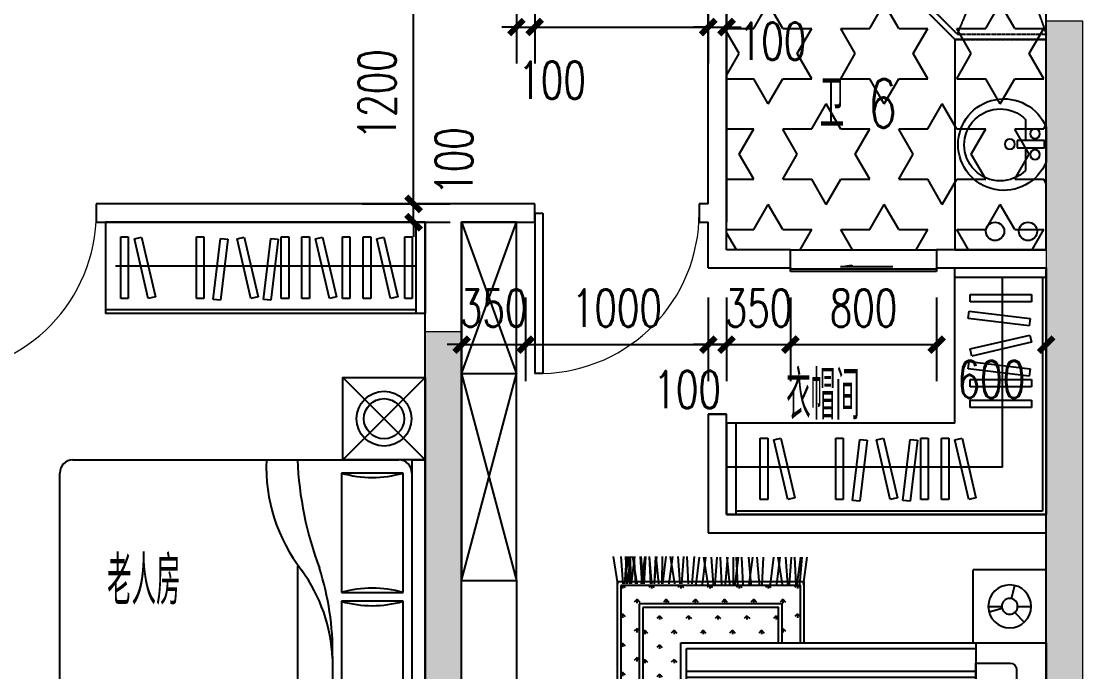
# Model space of a CAD drawing. Extents: x 184967 to 628822, y -100826 to 121332.
# Drawn here: x 325893 to 331704, y 37414 to 40974 of the extents above; entities that cross this region are included whole.
import ezdxf

# ---------------------------------------------------------------- set-up
doc = ezdxf.new("R2010")
doc.units = 0
doc.header["$MEASUREMENT"] = 0
doc.linetypes.add('__DASH', pattern=[0.35, 0.25, -0.1])
doc.linetypes.add('DASH', pattern=[0.35, 0.25, -0.1])
doc.layers.add('4#6#-col-2F~31F$0$COLU', color=7, linetype='Continuous', lineweight=0)
doc.layers.add('4#6#-col-2F~31F$0$COLU_HATCH', color=251, linetype='Continuous', lineweight=0)
for name, color, linetype in [('fur', 252, 'Continuous'), ('lvtry', 9, 'Continuous'), ('pub_dim1', 190, 'Continuous'), ('TEXT', 7, 'Continuous'), ('VPIPE-污水', 2, 'DASH'), ('VPIPE-通气', 7, 'TG_T'), ('WALL', 145, 'Continuous'), ('WINDOW', 141, 'Continuous'), ('厨洁具', 8, 'Continuous'), ('降板填充', 251, 'Continuous')]:
    doc.layers.add(name, color=color, linetype=linetype)
doc.styles.add('_TCH_DIM_T3', font='SIMPLEX', dxfattribs={"width": 0.705882, "bigfont": 'GBCBIG'})
doc.styles.get("Standard").update_dxf_attribs({"font": 'gbenor.shx', "bigfont": 'gbcbig.shx'})
doc.styles.add('TG_LINETYPE', font='GBXWXT', dxfattribs={"width": 0.7, "height": 3, "bigfont": 'GBCBIG'})
doc.styles.add('宋体', font='romans.shx', dxfattribs={"height": 2, "bigfont": 'gbcbig.shx'})
doc.linetypes.add('TG_T', pattern='A,2,-0.3,["T",TG_LINETYPE,S=0.1,R=0,X=-0.23,Y=-0.1],0', length=2.3)
doc.dimstyles.new('_TCH_ARCH&&80', dxfattribs={"dimtxt": 204, "dimasz": 80, "dimexe": 200, "dimexo": 240, "dimgap": 98, "dimtad": 1, "dimdec": 0, "dimzin": 0, "dimdsep": 46, "dimtxsty": '_TCH_DIM_T3', "dimblk": 'ARCHTICK', "dimcen": 0.09, "dimclrt": 7, "dimazin": 2, "dimtfac": 1, "dimtdec": 0, "dimtix": 1, "dimtmove": 2, "dimatfit": 3, "dimfxl": 0, "dimtolj": 1, "dimtzin": 0, "dimarcsym": 0})

# ---------------------------------------------------------------- blocks, each defined once
blk = doc.blocks.new('_C1IBA')
at = {"layer": 'fur'}
for p, q in [((450, 750), (0, 1200)), ((0, 750), (450, 1200)), ((0, -750), (450, -1200)), ((450, -750), (0, -1200))]:
    blk.add_line(p, q, dxfattribs=at)
at = {"layer": 'fur', "linetype": 'ByBlock'}
for p, q in [((0, -750), (0, 750)), ((72.3, 750), (0, 750)), ((72.3, -750), (72.3, 750)), ((144.6, 750), (1927.7, 750)), ((506.2, 325.4), (506.2, 750)), ((699, -168.7), (699, 750)), ((458, 677.7), (120.5, 677.7)), ((120.5, 677.7), (120.5, 24.1)), ((458, 24.1), (458, 677.7)), ((2000, 677.7), (2000, -677.7)), ((120.5, 24.1), (458, 24.1)), ((458, -24.1), (120.5, -24.1)), ((120.5, -24.1), (120.5, -677.7)), ((458, -677.7), (458, -24.1)), ((120.5, -677.7), (458, -677.7)), ((72.3, -750), (0, -750)), ((1927.7, -750), (144.6, -750))]:
    blk.add_line(p, q, dxfattribs=at)
at = {"layer": 'fur'}
for points in [[(0, 750), (450, 750), (450, 1200), (0, 1200)], [(0, -750), (450, -750), (450, -1200), (0, -1200)]]:
    blk.add_lwpolyline(points, close=True, dxfattribs=at)
for centre, radius in [((225, 975), 150), ((225, 975), 110), ((225, -975), 150), ((225, -975), 110)]:
    blk.add_circle(centre, radius, dxfattribs=at)
at = {"layer": 'fur', "linetype": 'ByBlock'}
for centre, radius, start, end in [((144.6, 677.7), 72.3, 90, 180), ((1927.7, 677.7), 72.3, 0, 90), ((289.3, 1256.2), 602.6, 253.7398, 286.26021), ((2018.8, 305.8), 1512.7, 179.25816, 197.80337), ((1391.5, 376.7), 886.1, 182.53978, 216.04031), ((289.3, -554.4), 602.6, 73.7398, 106.26021), ((289.3, 554.4), 602.6, 253.7398, 286.26021), ((-1236.6, -834.3), 1937.4, 2.49342, 20.4717), ((-52.2, -711.7), 922.1, 357.6218, 37.95101), ((144.6, -677.7), 72.3, 180, 270), ((289.3, -1256.2), 602.6, 73.7398, 106.26021), ((1927.7, -677.7), 72.3, 270, 0)]:
    blk.add_arc(centre, radius, start, end, dxfattribs=at)
at = {"layer": 'fur', "flags": 9}
for tag in ['XSIZE', 'YSIZE']:
    blk.add_attdef(tag, (0, 0), '', height=0.5, dxfattribs=at)
blk = doc.blocks.new('$PLAN$00002312')
at = {"layer": 'fur'}
h = blk.add_hatch(dxfattribs=at)
h.set_pattern_fill('GRASS', color=256, scale=40, angle=-180, style=0)
h.set_pattern_definition([(270, (46306.79, 12506.34), (79.82364, -79.82364), [21.16645, -138.4808]), (225, (46306.79, 12506.34), (79.8237, -79.8237), [21.16645, -91.7213]), (315, (46306.79, 12506.34), (79.8237, 79.8237), [21.16645, -91.7213])])
h.paths.add_polyline_path([(2228.6, 2414.2), (1445.6, 2414.2), (1445.6, 2200.2), (1345.6, 2200.2), (1345.6, 2514.2), (2328.6, 2514.2), (2328.6, 79.2, -0.414214), (2308.6, 59.2), (1345.6, 59.2), (1345.6, 400.2), (1445.6, 400.2), (1445.6, 159.2), (2158.6, 159.2, 0.414214), (2228.6, 229.2)])
h = blk.add_hatch(dxfattribs=at)
h.set_pattern_fill('GRASS', color=256, scale=40, angle=-180, style=0)
h.set_pattern_definition([(270, (-826049.51, 34687.465), (-79.823638, -79.823638), [21.166453, -138.480812]), (315, (-826049.51, 34687.46), (-79.823692, -79.823693), [21.166453, -91.721292]), (225, (-826049.51, 34687.46), (-79.823693, 79.823692), [21.166453, -91.721292])])
h.paths.add_polyline_path([(2000, 2200.2), (1465.6, 2200.2), (1465.6, 2394.2), (2208.6, 2394.2), (2208.6, 229.2, -0.414214), (2158.6, 179.2), (1465.6, 179.2), (1465.6, 400.2), (2000, 400.2)])
for p, q in [((1927.2, 2673.2), (1939.8, 2523.2)), ((1967, 2673.2), (1959.5, 2523.2)), ((1985.7, 2673.2), (1996.5, 2523.2)), ((2016.2, 2673.2), (2005.9, 2523.2)), ((2058.6, 2673.2), (2034.4, 2523.2)), ((2046.4, 2673.2), (2065.8, 2523.2)), ((2081.4, 2673.2), (2100.8, 2523.2)), ((2102, 2673.2), (2103.4, 2523.2)), ((2136.6, 2673.2), (2122, 2523.2)), ((2134.2, 2673.2), (2146.8, 2523.2)), ((2138.9, 2673.2), (2146.1, 2523.2)), ((2173.9, 2673.2), (2161, 2523.2)), ((2174, 2673.2), (2166.5, 2523.2)), ((2192.7, 2673.2), (2203.5, 2523.2)), ((2197, 2673.2), (2217.2, 2523.2)), ((2219.4, 2673.2), (2206.9, 2523.2)), ((2223.2, 2673.2), (2212.9, 2523.2)), ((2265.6, 2673.2), (2241.4, 2523.2)), ((2257.8, 2673.2), (2248.9, 2523.2)), ((2253.4, 2673.2), (2272.8, 2523.2)), ((2279, 2673.2), (2271.5, 2523.2)), ((2275.5, 2673.2), (2293.2, 2523.2)), ((2286.3, 2673.2), (2279.7, 2523.2)), ((2288.4, 2673.2), (2307.8, 2523.2)), ((2303, 2673.2), (2295.5, 2523.2)), ((2297.7, 2673.2), (2308.5, 2523.2)), ((2328.2, 2673.2), (2317.9, 2523.2)), ((2370.6, 2673.2), (2346.4, 2523.2)), ((1310.4, 2669.2), (1329.8, 2519.2)), ((1338.2, 2669.2), (1350.8, 2519.2)), ((1345.4, 2669.2), (1364.8, 2519.2)), ((1378, 2669.2), (1370.5, 2519.2)), ((1396.7, 2669.2), (1407.5, 2519.2)), ((1427.2, 2669.2), (1416.9, 2519.2)), ((1469.6, 2669.2), (1445.4, 2519.2)), ((1457.4, 2669.2), (1476.8, 2519.2)), ((1492.4, 2669.2), (1511.8, 2519.2)), ((1549.9, 2669.2), (1557.1, 2519.2)), ((1584.9, 2669.2), (1572, 2519.2)), ((1608, 2669.2), (1628.2, 2519.2)), ((1630.4, 2669.2), (1617.9, 2519.2)), ((1668.8, 2669.2), (1659.9, 2519.2)), ((1686.5, 2669.2), (1704.2, 2519.2)), ((1697.3, 2669.2), (1690.7, 2519.2)), ((1713, 2669.2), (1714.4, 2519.2)), ((1747.6, 2669.2), (1733, 2519.2)), ((1745.2, 2669.2), (1757.8, 2519.2)), ((1785, 2669.2), (1777.5, 2519.2)), ((1803.7, 2669.2), (1814.5, 2519.2)), ((1834.2, 2669.2), (1823.9, 2519.2)), ((1876.6, 2669.2), (1852.4, 2519.2)), ((1864.4, 2669.2), (1883.8, 2519.2)), ((1899.4, 2669.2), (1918.8, 2519.2)), ((0, 2200.2), (0, 2600.5)), ((0, 2600.5), (399.6, 2600.5)), ((399.6, 2200.2), (399.6, 2600.5)), ((190.7, 2442.8), (172.2, 2514.4)), ((2328.6, 2514.2), (2328.6, 79.2)), ((2348.6, 2534.2), (2348.6, 59.2)), ((156.4, 2400.3), (82.4, 2400.3)), ((241.6, 2388.7), (312.6, 2368.1)), ((317.1, 2400.3), (243.2, 2400.3)), ((2208.6, 2394.2), (2208.6, 229.2)), ((2228.6, 2414.2), (2228.6, 229.2)), ((171.4, 2367.5), (121.4, 2313)), ((2000, 2200.2), (0, 2200.2)), ((0, 2200.2), (0, 400.2)), ((385, 2200.2), (385, 400.2)), ((1970, 2170.2), (385, 2170.2)), ((1970, 430.2), (1970, 2170.2)), ((2000, 400.2), (2000, 2200.2)), ((162.1, 2053.8), (162.1, 1682.4)), ((385, 2089.9), (198.2, 2089.9)), ((385, 1646.3), (385, 2089.9)), ((385, 2044.5), (1970, 2044.5)), ((385, 2010.7), (1970, 2010.7)), ((385, 1976.9), (1970, 1976.9)), ((385, 1943.1), (1970, 1943.1)), ((385, 1788.1), (162.1, 1788.1)), ((385, 1781.2), (162.1, 1781.2)), ((385, 1755.1), (162.1, 1755.1)), ((198.2, 1646.3), (385, 1646.3)), ((198.2, 954.1), (385, 954.1)), ((385, 954.1), (385, 510.6)), ((162.1, 546.7), (162.1, 918)), ((385, 845.4), (162.1, 845.4)), ((385, 819.2), (162.1, 819.2)), ((385, 812.3), (162.1, 812.3)), ((385, 657.4), (1970, 657.4)), ((385, 623.6), (1970, 623.6)), ((385, 589.8), (1970, 589.8)), ((385, 556), (1970, 556)), ((385, 510.6), (198.2, 510.6)), ((385, 430.2), (1970, 430.2)), ((399.6, 400.2), (0, 400.2)), ((0, 400.2), (2000, 400.2)), ((0, 400.2), (0, 0)), ((399.6, 400.2), (399.6, 0)), ((1325.6, 39.2), (1325.6, 400.2)), ((1345.6, 59.2), (1345.6, 400.2)), ((1445.6, 159.2), (1445.6, 400.2)), ((1465.6, 179.2), (1465.6, 400.2)), ((171.4, 233), (121.4, 287.4)), ((156.4, 200.1), (82.4, 200.1)), ((241.6, 211.7), (312.6, 232.3)), ((317.1, 200.1), (243.2, 200.1)), ((2158.6, 179.2), (1465.6, 179.2)), ((190.7, 157.7), (172.2, 86.1)), ((2158.6, 159.2), (1445.6, 159.2)), ((2308.6, 59.2), (1345.6, 59.2)), ((0, 0), (399.6, 0)), ((1310.4, -110.8), (1329.8, 39.2)), ((2328.6, 39.2), (1325.6, 39.2)), ((1338.2, -110.8), (1350.8, 39.2)), ((1345.4, -110.8), (1364.8, 39.2)), ((1378, -110.8), (1370.5, 39.2)), ((1396.7, -110.8), (1407.5, 39.2)), ((1427.2, -110.8), (1416.9, 39.2)), ((1469.6, -110.8), (1445.4, 39.2)), ((1457.4, -110.8), (1476.8, 39.2)), ((1492.4, -110.8), (1511.8, 39.2)), ((1549.9, -110.8), (1557.1, 39.2)), ((1584.9, -110.8), (1572, 39.2)), ((1608, -110.8), (1628.2, 39.2)), ((1630.4, -110.8), (1617.9, 39.2)), ((1668.8, -110.8), (1659.9, 39.2)), ((1686.5, -110.8), (1704.2, 39.2)), ((1697.3, -110.8), (1690.7, 39.2)), ((1713, -110.8), (1714.4, 39.2)), ((1747.6, -110.8), (1733, 39.2)), ((1745.2, -110.8), (1757.8, 39.2)), ((1785, -110.8), (1777.5, 39.2)), ((1803.7, -110.8), (1814.5, 39.2)), ((1834.2, -110.8), (1823.9, 39.2)), ((1876.6, -110.8), (1852.4, 39.2)), ((1864.4, -110.8), (1883.8, 39.2)), ((1877.3, -110.8), (1896.7, 39.2)), ((1930.5, -110.8), (1923, 39.2)), ((1949.2, -110.8), (1960, 39.2)), ((1979.7, -110.8), (1969.5, 39.2)), ((2022.1, -110.8), (1998, 39.2)), ((2010, -110.8), (2029.4, 39.2)), ((2055.8, -110.8), (2066.6, 39.2)), ((2086.3, -110.8), (2076.1, 39.2)), ((2128.7, -110.8), (2104.6, 39.2)), ((2116.6, -110.8), (2136, 39.2)), ((2127.9, -110.8), (2119.1, 39.2)), ((2145.6, -110.8), (2163.3, 39.2)), ((2156.5, -110.8), (2149.9, 39.2)), ((2151.6, -110.8), (2171, 39.2)), ((2172.2, -110.8), (2173.5, 39.2)), ((2206.7, -110.8), (2192.1, 39.2)), ((2204.3, -110.8), (2216.9, 39.2)), ((2209, -110.8), (2216.2, 39.2)), ((2244.1, -110.8), (2231.1, 39.2)), ((2244.1, -110.8), (2236.6, 39.2)), ((2262.8, -110.8), (2273.6, 39.2)), ((2267.1, -110.8), (2287.4, 39.2)), ((2289.6, -110.8), (2277, 39.2)), ((2293.3, -110.8), (2283.1, 39.2)), ((2335.7, -110.8), (2311.6, 39.2)), ((2323.6, -110.8), (2343, 39.2)), ((2370, -110.8), (2345.8, 39.2))]:
    blk.add_line(p, q, dxfattribs=at)
for points in [[(1325.6, 2200.2), (1325.6, 2534.2), (2348.6, 2534.2)], [(1345.6, 2200.2), (1345.6, 2514.2), (2328.6, 2514.2)], [(1445.6, 2200.2), (1445.6, 2414.2), (2228.6, 2414.2)], [(1465.6, 2200.2), (1465.6, 2394.2), (2208.6, 2394.2)]]:
    blk.add_lwpolyline(points, dxfattribs=at)
for centre, radius in [((199.8, 2400.3), 117.3), ((199.8, 2400.3), 43.4), ((199.8, 200.1), 117.3), ((199.8, 200.1), 43.4)]:
    blk.add_circle(centre, radius, dxfattribs=at)
for centre, radius, start, end in [((198.2, 2053.8), 36.1, 90, 180), ((198.2, 1682.4), 36.1, 180, 270), ((198.2, 918), 36.1, 90, 180), ((198.2, 546.7), 36.1, 180, 270), ((2158.6, 229.2), 50, 270, 0), ((2158.6, 229.2), 70, 270, 0), ((2308.6, 79.2), 20, 270, 0), ((2328.6, 59.2), 20, 270, 0)]:
    blk.add_arc(centre, radius, start, end, dxfattribs=at)
blk = doc.blocks.new('QRFDSEGV')
at = {"layer": 'fur'}
for p, q in [((1348887.1, 1062998.7), (1348387.1, 1062998.7)), ((1348387.1, 1062998.7), (1348387.1, 1061648.7)), ((1348887.1, 1062148.7), (1348887.1, 1062998.7)), ((1348887.1, 1062948.7), (1348387.1, 1062948.7)), ((1348407.1, 1062948.7), (1348407.1, 1061668.7)), ((1348627.1, 1061908.7), (1348627.1, 1062948.7)), ((1348803.8, 1062853), (1348467.7, 1062853)), ((1348467.7, 1062853), (1348467.7, 1062812.7)), ((1348467.7, 1062812.7), (1348803.8, 1062812.7)), ((1348803.8, 1062812.7), (1348803.8, 1062853)), ((1348808.9, 1062762.5), (1348475.2, 1062722.5)), ((1348813.7, 1062722.4), (1348808.9, 1062762.5)), ((1348475.2, 1062722.5), (1348480, 1062682.5)), ((1348480, 1062682.5), (1348813.7, 1062722.4)), ((1348476.9, 1062631.3), (1348467.8, 1062592)), ((1348467.8, 1062592), (1348795.2, 1062516)), ((1348804.3, 1062555.3), (1348476.9, 1062631.3)), ((1348795.2, 1062516), (1348804.3, 1062555.3)), ((1348808.9, 1062486.8), (1348475.2, 1062446.8)), ((1348813.7, 1062446.7), (1348808.9, 1062486.8)), ((1348475.2, 1062446.8), (1348480, 1062406.8)), ((1348480, 1062406.8), (1348813.7, 1062446.7)), ((1348803.8, 1062389.1), (1348467.7, 1062389.1)), ((1348467.7, 1062389.1), (1348467.7, 1062348.7)), ((1348467.7, 1062348.7), (1348803.8, 1062348.7)), ((1348803.8, 1062348.7), (1348803.8, 1062389.1)), ((1348803.8, 1062275.8), (1348467.7, 1062275.8)), ((1348467.7, 1062275.8), (1348467.7, 1062235.4)), ((1348467.7, 1062235.4), (1348803.8, 1062235.4)), ((1348803.8, 1062235.4), (1348803.8, 1062275.8)), ((1348887.1, 1062148.7), (1350137.1, 1062148.7)), ((1350087.1, 1062148.7), (1350087.1, 1061648.7)), ((1350137.1, 1062148.7), (1350137.1, 1061648.7)), ((1348847.9, 1062067.9), (1348771.9, 1061740.5)), ((1348811.2, 1061731.4), (1348887.2, 1062058.8)), ((1348887.2, 1062058.8), (1348847.9, 1062067.9)), ((1348920.7, 1062068.1), (1348920.7, 1061732)), ((1348961, 1062068.1), (1348920.7, 1062068.1)), ((1348961, 1061732), (1348961, 1062068.1)), ((1349033.9, 1062068.1), (1349033.9, 1061732)), ((1349074.3, 1062068.1), (1349033.9, 1062068.1)), ((1349074.3, 1061732), (1349074.3, 1062068.1)), ((1349132.1, 1062060.6), (1349092, 1062055.8)), ((1349092, 1062055.8), (1349132, 1061722.1)), ((1349172, 1061726.9), (1349132.1, 1062060.6)), ((1349277.2, 1062067.9), (1349201.3, 1061740.5)), ((1349240.6, 1061731.4), (1349316.5, 1062058.8)), ((1349316.5, 1062058.8), (1349277.2, 1062067.9)), ((1349407.8, 1062060.6), (1349367.7, 1062055.8)), ((1349367.7, 1062055.8), (1349407.7, 1061722.1)), ((1349447.7, 1061726.9), (1349407.8, 1062060.6)), ((1349497.9, 1062068.1), (1349497.9, 1061732)), ((1349538.3, 1062068.1), (1349497.9, 1062068.1)), ((1349538.3, 1061732), (1349538.3, 1062068.1)), ((1349839, 1062067.9), (1349763, 1061740.5)), ((1349802.3, 1061731.4), (1349878.3, 1062058.8)), ((1349878.3, 1062058.8), (1349839, 1062067.9)), ((1349911.7, 1062068.1), (1349911.7, 1061732)), ((1349952.1, 1062068.1), (1349911.7, 1062068.1)), ((1349952.1, 1061732), (1349952.1, 1062068.1)), ((1348627.1, 1061908.7), (1350137.1, 1061908.7)), ((1348771.9, 1061740.5), (1348811.2, 1061731.4)), ((1348920.7, 1061732), (1348961, 1061732)), ((1349033.9, 1061732), (1349074.3, 1061732)), ((1349132, 1061722.1), (1349172, 1061726.9)), ((1349201.3, 1061740.5), (1349240.6, 1061731.4)), ((1349407.7, 1061722.1), (1349447.7, 1061726.9)), ((1349497.9, 1061732), (1349538.3, 1061732)), ((1349763, 1061740.5), (1349802.3, 1061731.4)), ((1349911.7, 1061732), (1349952.1, 1061732)), ((1348387.1, 1061648.7), (1350137.1, 1061648.7)), ((1348407.1, 1061668.7), (1350087.1, 1061668.7))]:
    blk.add_line(p, q, dxfattribs=at)
blk = doc.blocks.new('YJ-001')
at = {"layer": 'fur'}
for p, q in [((0, 150), (0, -1600)), ((0, 150), (500, 150)), ((500, 150), (500, -1600)), ((0, 100), (500, 100)), ((80.6, 78.6), (416.7, 78.6)), ((80.6, 38.3), (80.6, 78.6)), ((240, 100), (240, -1544.3)), ((416.7, 78.6), (416.7, 38.3)), ((480, 100), (480, -1600)), ((416.7, 38.3), (80.6, 38.3)), ((80.8, -75.2), (408.2, 0.7)), ((408.2, 0.7), (417.3, -38.6)), ((417.3, -38.6), (89.9, -114.5)), ((89.9, -114.5), (80.8, -75.2)), ((80.6, -148), (416.7, -148)), ((80.6, -188.3), (80.6, -148)), ((416.7, -148), (416.7, -188.3)), ((416.7, -188.3), (80.6, -188.3)), ((80.6, -261.3), (416.7, -261.3)), ((80.6, -301.6), (80.6, -261.3)), ((416.7, -261.3), (416.7, -301.6)), ((416.7, -301.6), (80.6, -301.6)), ((80.8, -410.8), (408.2, -334.9)), ((408.2, -334.9), (417.3, -374.2)), ((417.3, -374.2), (89.9, -450.1)), ((89.9, -450.1), (80.8, -410.8)), ((80.6, -483.6), (416.7, -483.6)), ((80.6, -524), (80.6, -483.6)), ((416.7, -483.6), (416.7, -524)), ((416.7, -524), (80.6, -524)), ((80.6, -596.9), (416.7, -596.9)), ((80.6, -637.2), (80.6, -596.9)), ((416.7, -637.2), (80.6, -637.2)), ((416.7, -596.9), (416.7, -637.2)), ((88.1, -695), (92.9, -655)), ((421.8, -735), (88.1, -695)), ((92.9, -655), (426.6, -694.9)), ((426.6, -694.9), (421.8, -735)), ((80.8, -840.2), (408.2, -764.2)), ((417.3, -803.5), (89.9, -879.5)), ((408.2, -764.2), (417.3, -803.5)), ((89.9, -879.5), (80.8, -840.2)), ((88.1, -970.7), (92.9, -930.7)), ((421.8, -1010.7), (88.1, -970.7)), ((92.9, -930.7), (426.6, -970.6)), ((426.6, -970.6), (421.8, -1010.7)), ((80.6, -1060.9), (416.7, -1060.9)), ((80.6, -1101.2), (80.6, -1060.9)), ((416.7, -1101.2), (80.6, -1101.2)), ((416.7, -1060.9), (416.7, -1101.2)), ((80.8, -1401.9), (408.2, -1325.9)), ((408.2, -1325.9), (417.3, -1365.3)), ((417.3, -1365.3), (89.9, -1441.2)), ((89.9, -1441.2), (80.8, -1401.9)), ((80.6, -1474.7), (416.7, -1474.7)), ((80.6, -1515), (80.6, -1474.7)), ((416.7, -1474.7), (416.7, -1515)), ((416.7, -1515), (80.6, -1515)), ((0, -1600), (500, -1600))]:
    blk.add_line(p, q, dxfattribs=at)
blk = doc.blocks.new('EDSZGFC')
at = {"linetype": '__DASH'}
for p, q in [((-204454.5, 1229631.6), (-204454.5, 1230131.6)), ((-203554.5, 1230131.6), (-204454.5, 1230131.6)), ((-204424.5, 1229644), (-204424.5, 1230131.6)), ((-203779.3, 1229890.8), (-204424.5, 1230131.6)), ((-203779.3, 1229890.8), (-203554.5, 1230131.6)), ((-203554.5, 1229331.6), (-203554.5, 1230131.6)), ((-203554.5, 1229231.6), (-203554.5, 1230131.6)), ((-203779.3, 1229890.8), (-204424.5, 1229644)), ((-203779.3, 1229890.8), (-204042.1, 1229261.6)), ((-203779.3, 1229890.8), (-203554.5, 1229261.6)), ((-204042.1, 1229261.6), (-204424.5, 1229644)), ((-204054.5, 1229231.6), (-204454.5, 1229631.6)), ((-204054.5, 1229231.6), (-203554.5, 1229231.6)), ((-204042.1, 1229261.6), (-203554.5, 1229261.6))]:
    blk.add_line(p, q, dxfattribs=at)
blk.add_circle((-203779.3, 1229890.8), 20, dxfattribs=at)
blk = doc.blocks.new('$plan$00001628')
for p, q in [((-20.3, 0), (20.3, 0)), ((20.3, 0), (20.3, -150)), ((-20.3, -150), (-20.3, 0)), ((-23.4, -103.9), (-143.6, -103.9)), ((136, -103.9), (23.5, -103.9)), ((20.3, -150), (-20.3, -150))]:
    blk.add_line(p, q)
blk.add_lwpolyline([(-96.6, 9.3, 5.110404), (92.2, 9.3)], format="xyb", close=True)
for centre, radius in [((-57.2, -52), 26.7), ((57.2, -52), 26.7), ((0, -190.1), 27.8)]:
    blk.add_circle(centre, radius)
blk.add_arc((-3.8, -242.5), 196.9, 135.25267, 44.74733)
blk = doc.blocks.new('$DorLib2D$00000001')
for p, q in [((0.45, 0.975), (0.5, 0.975)), ((0.45, 0), (0.45, 0.975)), ((0.5, 0), (0.5, 0.975)), ((0.5, 0), (0.45, 0))]:
    blk.add_line(p, q)
at = {"lineweight": 13}
blk.add_arc((0.475, 0), 0.975, 91.46928, 180, dxfattribs=at)
blk = doc.blocks.new('$DORLIB2D$00000129')
at = {"color": 0, "linetype": 'Continuous'}
for p, q in [((-0.5, 0.545), (-0.5, 0.6866)), ((-0.5, 0.6866), (0.5, 0.6866)), ((0.5, 0.6866), (0.5, 0.545)), ((0.5, 0.545), (-0.5, 0.545)), ((-0.5, 0.5), (-0.5, 0.545)), ((0.5, 0.5), (0.5, 0.545)), ((-0.2, 0.4375), (0.1584, 0.4375)), ((0.1584, 0.4375), (0.0804, 0.3408)), ((0.0804, 0.3408), (0.0804, 0.4375))]:
    blk.add_line(p, q, dxfattribs=at)
blk = doc.blocks.new('_ArchTick')
at = {"color": 0, "linetype": 'ByBlock', "const_width": 0.4}
blk.add_lwpolyline([(-0.5, -0.5), (0.5, 0.5)], dxfattribs=at)
blk = doc.blocks.new('*D576')
at = {"layer": 'Defpoints', "color": 0, "transparency": 16777216}
for p in [(7715.2, -5500), (8237, -5500), (7715.2, -5600)]:
    blk.add_point(p, dxfattribs=at)
at = {"layer": 'pub_dim1', "color": 0, "lineweight": -2, "transparency": 16777216}
for p, q in [((8237, -5500), (8237, -5420)), ((7955.2, -5500), (8437, -5500)), ((8237, -5600), (8237, -5500)), ((7955.2, -5600), (8437, -5600)), ((8237, -5600), (8237, -5680))]:
    blk.add_line(p, q, dxfattribs=at)
at = {"layer": 'pub_dim1', "color": 0, "lineweight": -2, "transparency": 16777216, "xscale": 80, "yscale": 80, "zscale": 80}
for p, rotation in [((8237, -5500), 270), ((8237, -5600), 90)]:
    blk.add_blockref('_ArchTick', p, dxfattribs=dict(at, rotation=rotation))
at = {"layer": 'pub_dim1', "color": 7, "transparency": 16777216, "insert": (8458, -5265.1), "char_height": 204, "attachment_point": 5, "rotation": 90, "style": '_TCH_DIM_T3'}
blk.add_mtext('\\A1;100', dxfattribs=at)
blk = doc.blocks.new('*D577')
at = {"layer": 'Defpoints', "color": 0, "transparency": 16777216}
for p in [(7715.2, -4300), (8237, -4300), (7715.2, -5500)]:
    blk.add_point(p, dxfattribs=at)
at = {"layer": 'pub_dim1', "color": 0, "lineweight": -2, "transparency": 16777216}
for p, q in [((7955.2, -4300), (8437, -4300)), ((8237, -5500), (8237, -4300)), ((7955.2, -5500), (8437, -5500))]:
    blk.add_line(p, q, dxfattribs=at)
at = {"layer": 'pub_dim1', "color": 0, "lineweight": -2, "transparency": 16777216, "xscale": 80, "yscale": 80, "zscale": 80}
for p, rotation in [((8237, -4300), 90), ((8237, -5500), 270)]:
    blk.add_blockref('_ArchTick', p, dxfattribs=dict(at, rotation=rotation))
at = {"layer": 'pub_dim1', "color": 7, "transparency": 16777216, "insert": (8037, -4900), "char_height": 204, "attachment_point": 5, "rotation": 90, "style": '_TCH_DIM_T3'}
blk.add_mtext('\\A1;1200', dxfattribs=at)
blk = doc.blocks.new('*D578')
at = {"layer": 'Defpoints', "color": 0, "transparency": 16777216}
for p in [(8800, -4030.4), (8900, -4030.4), (8900, -4531.9)]:
    blk.add_point(p, dxfattribs=at)
at = {"layer": 'pub_dim1', "color": 0, "lineweight": -2, "transparency": 16777216}
for p, q in [((8800, -4270.4), (8800, -4731.9)), ((8900, -4270.4), (8900, -4731.9)), ((8800, -4531.9), (8720, -4531.9)), ((8800, -4531.9), (8900, -4531.9)), ((8900, -4531.9), (8980, -4531.9))]:
    blk.add_line(p, q, dxfattribs=at)
at = {"layer": 'pub_dim1', "color": 0, "lineweight": -2, "transparency": 16777216, "xscale": 80, "yscale": 80, "zscale": 80}
blk.add_blockref('_ArchTick', (8800, -4531.9), dxfattribs=at)
at = {"layer": 'pub_dim1', "color": 0, "lineweight": -2, "transparency": 16777216, "xscale": 80, "yscale": 80, "zscale": 80, "rotation": 180}
blk.add_blockref('_ArchTick', (8900, -4531.9), dxfattribs=at)
at = {"layer": 'pub_dim1', "color": 7, "transparency": 16777216, "insert": (8995, -4822.5), "char_height": 204, "attachment_point": 5, "style": '_TCH_DIM_T3'}
blk.add_mtext('\\A1;100', dxfattribs=at)
blk = doc.blocks.new('*D579')
at = {"layer": 'Defpoints', "color": 0, "transparency": 16777216}
for p in [(8900, -4030.4), (9850, -4030.4), (9850, -4531.9)]:
    blk.add_point(p, dxfattribs=at)
at = {"layer": 'pub_dim1', "color": 0, "lineweight": -2, "transparency": 16777216}
for p, q in [((8900, -4270.4), (8900, -4731.9)), ((9850, -4270.4), (9850, -4731.9)), ((8900, -4531.9), (9850, -4531.9))]:
    blk.add_line(p, q, dxfattribs=at)
at = {"layer": 'pub_dim1', "color": 0, "lineweight": -2, "transparency": 16777216, "xscale": 80, "yscale": 80, "zscale": 80, "rotation": 180}
blk.add_blockref('_ArchTick', (8900, -4531.9), dxfattribs=at)
at = {"layer": 'pub_dim1', "color": 0, "lineweight": -2, "transparency": 16777216, "xscale": 80, "yscale": 80, "zscale": 80}
blk.add_blockref('_ArchTick', (9850, -4531.9), dxfattribs=at)
at = {"layer": 'pub_dim1', "color": 7, "transparency": 16777216, "insert": (9375, -4331.9), "char_height": 204, "attachment_point": 5, "style": '_TCH_DIM_T3'}
blk.add_mtext('\\A1;950', dxfattribs=at)
blk = doc.blocks.new('*D580')
at = {"layer": 'Defpoints', "color": 0, "transparency": 16777216}
for p in [(9850, -4030.4), (9950, -4030.4), (9950, -4531.9)]:
    blk.add_point(p, dxfattribs=at)
at = {"layer": 'pub_dim1', "color": 0, "lineweight": -2, "transparency": 16777216}
for p, q in [((9850, -4270.4), (9850, -4731.9)), ((9950, -4270.4), (9950, -4731.9)), ((9850, -4531.9), (9770, -4531.9)), ((9850, -4531.9), (9950, -4531.9)), ((9950, -4531.9), (10030, -4531.9))]:
    blk.add_line(p, q, dxfattribs=at)
at = {"layer": 'pub_dim1', "color": 0, "lineweight": -2, "transparency": 16777216, "xscale": 80, "yscale": 80, "zscale": 80}
blk.add_blockref('_ArchTick', (9850, -4531.9), dxfattribs=at)
at = {"layer": 'pub_dim1', "color": 0, "lineweight": -2, "transparency": 16777216, "xscale": 80, "yscale": 80, "zscale": 80, "rotation": 180}
blk.add_blockref('_ArchTick', (9950, -4531.9), dxfattribs=at)
at = {"layer": 'pub_dim1', "color": 7, "transparency": 16777216, "insert": (10201.4, -4609.4), "char_height": 204, "attachment_point": 5, "style": '_TCH_DIM_T3'}
blk.add_mtext('\\A1;100', dxfattribs=at)
blk = doc.blocks.new('*D581')
at = {"layer": 'Defpoints', "color": 0, "transparency": 16777216}
for p in [(8500, -5772.4), (8850, -5772.4), (8850, -6269.5)]:
    blk.add_point(p, dxfattribs=at)
at = {"layer": 'pub_dim1', "color": 0, "lineweight": -2, "transparency": 16777216}
for p, q in [((8500, -6012.4), (8500, -6469.5)), ((8850, -6012.4), (8850, -6469.5)), ((8500, -6269.5), (8420, -6269.5)), ((8500, -6269.5), (8850, -6269.5)), ((8850, -6269.5), (8930, -6269.5))]:
    blk.add_line(p, q, dxfattribs=at)
at = {"layer": 'pub_dim1', "color": 0, "lineweight": -2, "transparency": 16777216, "xscale": 80, "yscale": 80, "zscale": 80}
blk.add_blockref('_ArchTick', (8500, -6269.5), dxfattribs=at)
at = {"layer": 'pub_dim1', "color": 0, "lineweight": -2, "transparency": 16777216, "xscale": 80, "yscale": 80, "zscale": 80, "rotation": 180}
blk.add_blockref('_ArchTick', (8850, -6269.5), dxfattribs=at)
at = {"layer": 'pub_dim1', "color": 7, "transparency": 16777216, "insert": (8675, -6069.5), "char_height": 204, "attachment_point": 5, "style": '_TCH_DIM_T3'}
blk.add_mtext('\\A1;350', dxfattribs=at)
blk = doc.blocks.new('*D582')
at = {"layer": 'Defpoints', "color": 0, "transparency": 16777216}
for p in [(8850, -5772.4), (9850, -5772.4), (9850, -6269.5)]:
    blk.add_point(p, dxfattribs=at)
at = {"layer": 'pub_dim1', "color": 0, "lineweight": -2, "transparency": 16777216}
for p, q in [((8850, -6012.4), (8850, -6469.5)), ((9850, -6012.4), (9850, -6469.5)), ((8850, -6269.5), (9850, -6269.5))]:
    blk.add_line(p, q, dxfattribs=at)
at = {"layer": 'pub_dim1', "color": 0, "lineweight": -2, "transparency": 16777216, "xscale": 80, "yscale": 80, "zscale": 80, "rotation": 180}
blk.add_blockref('_ArchTick', (8850, -6269.5), dxfattribs=at)
at = {"layer": 'pub_dim1', "color": 0, "lineweight": -2, "transparency": 16777216, "xscale": 80, "yscale": 80, "zscale": 80}
blk.add_blockref('_ArchTick', (9850, -6269.5), dxfattribs=at)
at = {"layer": 'pub_dim1', "color": 7, "transparency": 16777216, "insert": (9350, -6069.5), "char_height": 204, "attachment_point": 5, "style": '_TCH_DIM_T3'}
blk.add_mtext('\\A1;1000', dxfattribs=at)
blk = doc.blocks.new('*D583')
at = {"layer": 'Defpoints', "color": 0, "transparency": 16777216}
for p in [(9850, -5772.4), (9950, -5772.4), (9950, -6269.5)]:
    blk.add_point(p, dxfattribs=at)
at = {"layer": 'pub_dim1', "color": 0, "lineweight": -2, "transparency": 16777216}
for p, q in [((9850, -6012.4), (9850, -6469.5)), ((9950, -6012.4), (9950, -6469.5)), ((9850, -6269.5), (9770, -6269.5)), ((9850, -6269.5), (9950, -6269.5)), ((9950, -6269.5), (10030, -6269.5))]:
    blk.add_line(p, q, dxfattribs=at)
at = {"layer": 'pub_dim1', "color": 0, "lineweight": -2, "transparency": 16777216, "xscale": 80, "yscale": 80, "zscale": 80}
blk.add_blockref('_ArchTick', (9850, -6269.5), dxfattribs=at)
at = {"layer": 'pub_dim1', "color": 0, "lineweight": -2, "transparency": 16777216, "xscale": 80, "yscale": 80, "zscale": 80, "rotation": 180}
blk.add_blockref('_ArchTick', (9950, -6269.5), dxfattribs=at)
at = {"layer": 'pub_dim1', "color": 7, "transparency": 16777216, "insert": (9734.5, -6515.3), "char_height": 204, "attachment_point": 5, "style": '_TCH_DIM_T3'}
blk.add_mtext('\\A1;100', dxfattribs=at)
blk = doc.blocks.new('*D584')
at = {"layer": 'Defpoints', "color": 0, "transparency": 16777216}
for p in [(9950, -5772.4), (10300, -5772.4), (10300, -6269.5)]:
    blk.add_point(p, dxfattribs=at)
at = {"layer": 'pub_dim1', "color": 0, "lineweight": -2, "transparency": 16777216}
for p, q in [((9950, -6012.4), (9950, -6469.5)), ((10300, -6012.4), (10300, -6469.5)), ((9950, -6269.5), (9870, -6269.5)), ((9950, -6269.5), (10300, -6269.5)), ((10300, -6269.5), (10380, -6269.5))]:
    blk.add_line(p, q, dxfattribs=at)
at = {"layer": 'pub_dim1', "color": 0, "lineweight": -2, "transparency": 16777216, "xscale": 80, "yscale": 80, "zscale": 80}
blk.add_blockref('_ArchTick', (9950, -6269.5), dxfattribs=at)
at = {"layer": 'pub_dim1', "color": 0, "lineweight": -2, "transparency": 16777216, "xscale": 80, "yscale": 80, "zscale": 80, "rotation": 180}
blk.add_blockref('_ArchTick', (10300, -6269.5), dxfattribs=at)
at = {"layer": 'pub_dim1', "color": 7, "transparency": 16777216, "insert": (10125, -6069.5), "char_height": 204, "attachment_point": 5, "style": '_TCH_DIM_T3'}
blk.add_mtext('\\A1;350', dxfattribs=at)
blk = doc.blocks.new('*D585')
at = {"layer": 'Defpoints', "color": 0, "transparency": 16777216}
for p in [(10300, -5772.4), (11100, -5772.4), (11100, -6269.5)]:
    blk.add_point(p, dxfattribs=at)
at = {"layer": 'pub_dim1', "color": 0, "lineweight": -2, "transparency": 16777216}
for p, q in [((10300, -6012.4), (10300, -6469.5)), ((11100, -6012.4), (11100, -6469.5)), ((10300, -6269.5), (11100, -6269.5))]:
    blk.add_line(p, q, dxfattribs=at)
at = {"layer": 'pub_dim1', "color": 0, "lineweight": -2, "transparency": 16777216, "xscale": 80, "yscale": 80, "zscale": 80, "rotation": 180}
blk.add_blockref('_ArchTick', (10300, -6269.5), dxfattribs=at)
at = {"layer": 'pub_dim1', "color": 0, "lineweight": -2, "transparency": 16777216, "xscale": 80, "yscale": 80, "zscale": 80}
blk.add_blockref('_ArchTick', (11100, -6269.5), dxfattribs=at)
at = {"layer": 'pub_dim1', "color": 7, "transparency": 16777216, "insert": (10700, -6069.5), "char_height": 204, "attachment_point": 5, "style": '_TCH_DIM_T3'}
blk.add_mtext('\\A1;800', dxfattribs=at)
blk = doc.blocks.new('*D586')
at = {"layer": 'Defpoints', "color": 0, "transparency": 16777216}
for p in [(11100, -5772.4), (11700, -5772.4), (11700, -6269.5)]:
    blk.add_point(p, dxfattribs=at)
at = {"layer": 'pub_dim1', "color": 0, "lineweight": -2, "transparency": 16777216}
for p, q in [((11100, -6012.4), (11100, -6469.5)), ((11700, -6012.4), (11700, -6469.5)), ((11100, -6269.5), (11116.9, -6269.5)), ((11700, -6269.5), (11683.1, -6269.5))]:
    blk.add_line(p, q, dxfattribs=at)
at = {"layer": 'pub_dim1', "color": 0, "lineweight": -2, "transparency": 16777216, "xscale": 80, "yscale": 80, "zscale": 80, "rotation": 180}
blk.add_blockref('_ArchTick', (11100, -6269.5), dxfattribs=at)
at = {"layer": 'pub_dim1', "color": 0, "lineweight": -2, "transparency": 16777216, "xscale": 80, "yscale": 80, "zscale": 80}
blk.add_blockref('_ArchTick', (11700, -6269.5), dxfattribs=at)
at = {"layer": 'pub_dim1', "color": 7, "transparency": 16777216, "insert": (11400, -6459.7), "char_height": 204, "attachment_point": 5, "style": '_TCH_DIM_T3'}
blk.add_mtext('\\A1;600', dxfattribs=at)
blk = doc.blocks.new('C')
at = {"layer": '降板填充', "linetype": 'DASH'}
h = blk.add_hatch(dxfattribs=at)
h.set_pattern_fill('STARS', color=256, scale=200, style=0)
h.set_pattern_definition([(7e-15, (-600848.83, 48907.75), (0, 274.963), [158.75, -158.75]), (60, (-600848.83, 48907.75), (-238.12494, 137.4815), [158.75, -158.75]), (120, (-600769.46, 49045.23), (-238.12494, -137.4815), [158.75, -158.75])])
h.paths.add_polyline_path([(9950, -3700), (11700, -3700), (11700, -5750), (9950, -5750)])
at = {"layer": 'fur'}
for p, q in [((9850, -6650), (9950, -6650)), ((9950, -6650), (9850, -6650)), ((9850, -6650), (9850, -7300)), ((9950, -7200), (9950, -6650)), ((9950, -7200), (11700, -7200)), ((9850, -7300), (11700, -7300))]:
    blk.add_line(p, q, dxfattribs=at)
for points in [[(8800, -7560.2), (8800, -5600), (8500, -5600), (8500, -7560.2)], [(8500, -7560.2), (8800, -7560.2), (8800, -10110.6), (8500, -10110.6)]]:
    blk.add_lwpolyline(points, close=True, dxfattribs=at)
for points in [[(8500, -5600), (8800, -6430.1), (8500, -6430.1), (8800, -5600)], [(8800, -6430.1), (8500, -6430.1)], [(8500, -7560.2), (8800, -6430.1), (8500, -6430.1), (8800, -7560.2)]]:
    blk.add_lwpolyline(points, dxfattribs=at)
at = {"layer": 'lvtry'}
blk.add_lwpolyline([(11700, -4600), (11200, -4600), (11200, -5750), (11700, -5750)], close=True, dxfattribs=at)
at = {"layer": 'WALL'}
for p, q in [((9850, -5500), (9850, -3700)), ((9950, -5500), (9950, -3700)), ((9950, -4200), (9950, -5600)), ((11700, -5750), (11700, -4500)), ((8400, -5500), (6500, -5500)), ((6500, -5500), (6500, -5600)), ((8900, -5500), (8400, -5500)), ((8900, -5600), (8900, -5500)), ((9850, -5500), (9800, -5500)), ((9800, -5500), (9800, -5600)), ((9950, -5750), (9950, -5500)), ((6500, -5600), (8300, -5600)), ((8300, -9500), (8300, -5600)), ((8500, -5600), (8900, -5600)), ((8500, -9600), (8500, -5600)), ((9800, -5600), (9850, -5600)), ((9850, -5850), (9850, -5600)), ((10300, -5750), (9950, -5750)), ((10300, -5850), (10300, -5750)), ((11700, -5750), (11100, -5750)), ((11100, -5750), (11100, -5850)), ((9850, -5850), (10300, -5850)), ((11100, -5850), (11700, -5850)), ((11700, -10900), (11700, -5850))]:
    blk.add_line(p, q, dxfattribs=at)
at = {"layer": 'WINDOW'}
blk.add_line((10300, -5750), (11100, -5750), dxfattribs=at)
at = {"layer": '厨洁具'}
blk.add_line((11700, -6850.1), (11700, -6850.1), dxfattribs=at)
at = {"layer": 'fur'}
for name, p, rotation in [('YJ-001', (8150, -5600), 269.9999999866598), ('_C1IBA', (8300, -7650), 180.0000001600825)]:
    blk.add_blockref(name, p, dxfattribs=dict(at, rotation=rotation))
at = {"layer": 'fur', "extrusion": (0, 0, -1), "zscale": -1}
blk.add_blockref('QRFDSEGV', (-1360087.1, -1068848.7), dxfattribs=at)
at = {"layer": 'fur', "xscale": -1}
blk.add_blockref('$PLAN$00002312', (11700, -10102.1), dxfattribs=at)
at = {"layer": 'lvtry'}
blk.add_blockref('EDSZGFC', (215254.5, -1233831.6), dxfattribs=at)
at = {"layer": 'lvtry', "extrusion": (0, 0, -1), "zscale": -1, "rotation": 90}
blk.add_blockref('$plan$00001628', (-11690.7, -5172.8), dxfattribs=at)
at = {"layer": 'WINDOW'}
for name, p, xscale, yscale, zscale in [('$DorLib2D$00000001', (6050, -5550), -900, -900, -900), ('$DorLib2D$00000001', (9350, -5550), -900, -900, -900), ('$DORLIB2D$00000129', (10700, -5800), -800, -100, -800)]:
    blk.add_blockref(name, p, dxfattribs=dict(at, xscale=xscale, yscale=yscale, zscale=zscale))
at = {"layer": 'TEXT', "style": '宋体', "width": 0.7}
for s, height, p in [('卫', 265.8, (10460.3, -5082.6)), ('6', 265.8, (10725, -5082.6)), ('衣帽间', 265.82, (10277.1, -6679.4)), ('老人房', 265.82, (6559.1, -7693.5))]:
    blk.add_text(s, height=height, dxfattribs=at).set_placement(p)
at = {"layer": 'pub_dim1'}
for base, p1, p2, angle, text, picture, middle in [((8900, -4531.9), (8800, -4030.4), (8900, -4030.4), 0, '100', '*D578', (8995, -4822.5)), ((9950, -4531.9), (9850, -4030.4), (9950, -4030.4), 0, '100', '*D580', (10201.4, -4609.4)), ((8237, -5500), (7715.2, -5600), (7715.2, -5500), 90, '100', '*D576', (8458, -5265.1)), ((9950, -6269.5), (9850, -5772.4), (9950, -5772.4), 359.99999, '100', '*D583', (9734.5, -6515.3)), ((11700, -6269.5), (11100, -5772.4), (11700, -5772.4), 359.99999, '600', '*D586', (11400, -6459.7))]:
    dim = blk.add_linear_dim(base=base, p1=p1, p2=p2, angle=angle, text=text, dimstyle='_TCH_ARCH&&80', dxfattribs=at)
    dim.commit()
    dim.dimension.update_dxf_attribs({"geometry": picture, "text_midpoint": middle, "dimtype": 129})
for p1, p2, distance, text, picture, middle in [((8900, -4030.4), (9850, -4030.4), -501.5, '950', '*D579', (9375, -4331.9)), ((7715.2, -5500), (7715.2, -4300), -521.8, '1200', '*D577', (8037, -4900)), ((8500, -5772.4), (8850, -5772.4), -497.1, '350', '*D581', (8675, -6069.5)), ((8850, -5772.4), (9850, -5772.4), -497.1, '1000', '*D582', (9350, -6069.5)), ((9950, -5772.4), (10300, -5772.4), -497.1, '350', '*D584', (10125, -6069.5)), ((10300, -5772.4), (11100, -5772.4), -497.1, '800', '*D585', (10700, -6069.5))]:
    dim = blk.add_aligned_dim(p1=p1, p2=p2, distance=distance, text=text, dimstyle='_TCH_ARCH&&80', dxfattribs=at)
    dim.commit()
    dim.dimension.update_dxf_attribs({"geometry": picture, "text_midpoint": middle})

msp = doc.modelspace()

# ---------------------------------------------------------------- hatches: boundary and pattern name
at = {"layer": '4#6#-col-2F~31F$0$COLU_HATCH'}
for points in [[(331503.7, 34973.7), (331703.7, 34973.7), (331703.7, 40973.7), (331503.7, 40973.7), (331503.7, 35173.7), (331303.7, 35173.7), (331303.7, 34973.7)], [(328503.7, 34973.7), (328503.7, 34973.7), (328503.7, 35173.7), (328303.7, 35173.7), (328303.7, 35173.7), (328303.7, 39073.7), (328303.7, 39073.7), (328303.7, 39273.7), (328103.7, 39273.7), (328103.7, 39073.7), (328103.7, 39073.7), (328103.7, 35973.7), (327603.7, 35973.7), (327603.7, 35773.7), (328103.7, 35773.7), (328103.7, 34973.7)]]:
    msp.add_hatch(color=252, dxfattribs=at).paths.add_polyline_path(points)

# ---------------------------------------------------------------- linework, layer by layer
at = {"layer": '4#6#-col-2F~31F$0$COLU', "color": 6}
for points in [[(331503.7, 34973.7), (331703.7, 34973.7), (331703.7, 40973.7), (331503.7, 40973.7), (331503.7, 35173.7), (331303.7, 35173.7), (331303.7, 34973.7), (331503.7, 34973.7)], [(328303.7, 35173.7), (328303.7, 35273.7), (328303.7, 35273.7), (328303.7, 39073.7), (328303.7, 39073.7), (328303.7, 39273.7), (328103.7, 39273.7), (328103.7, 39073.7), (328103.7, 39073.7), (328103.7, 35973.7), (327603.7, 35973.7), (327603.7, 35773.7), (328103.7, 35773.7), (328103.7, 34973.7), (328303.7, 34973.7), (328503.7, 34973.7), (328503.7, 35173.7), (328303.7, 35173.7)]]:
    msp.add_lwpolyline(points, dxfattribs=at)
at = {"layer": 'VPIPE-污水', "linetype": 'Continuous'}
msp.add_circle((331223.7, 39823.7), 50, dxfattribs=at)
at = {"layer": 'VPIPE-通气', "linetype": 'Continuous'}
msp.add_circle((331403.7, 39823.7), 50, dxfattribs=at)

# ---------------------------------------------------------------- block references
at = {"layer": 'WALL'}
msp.add_blockref('C', (319803.7, 45473.7), dxfattribs=at)

doc.saveas('drawing.dxf')
